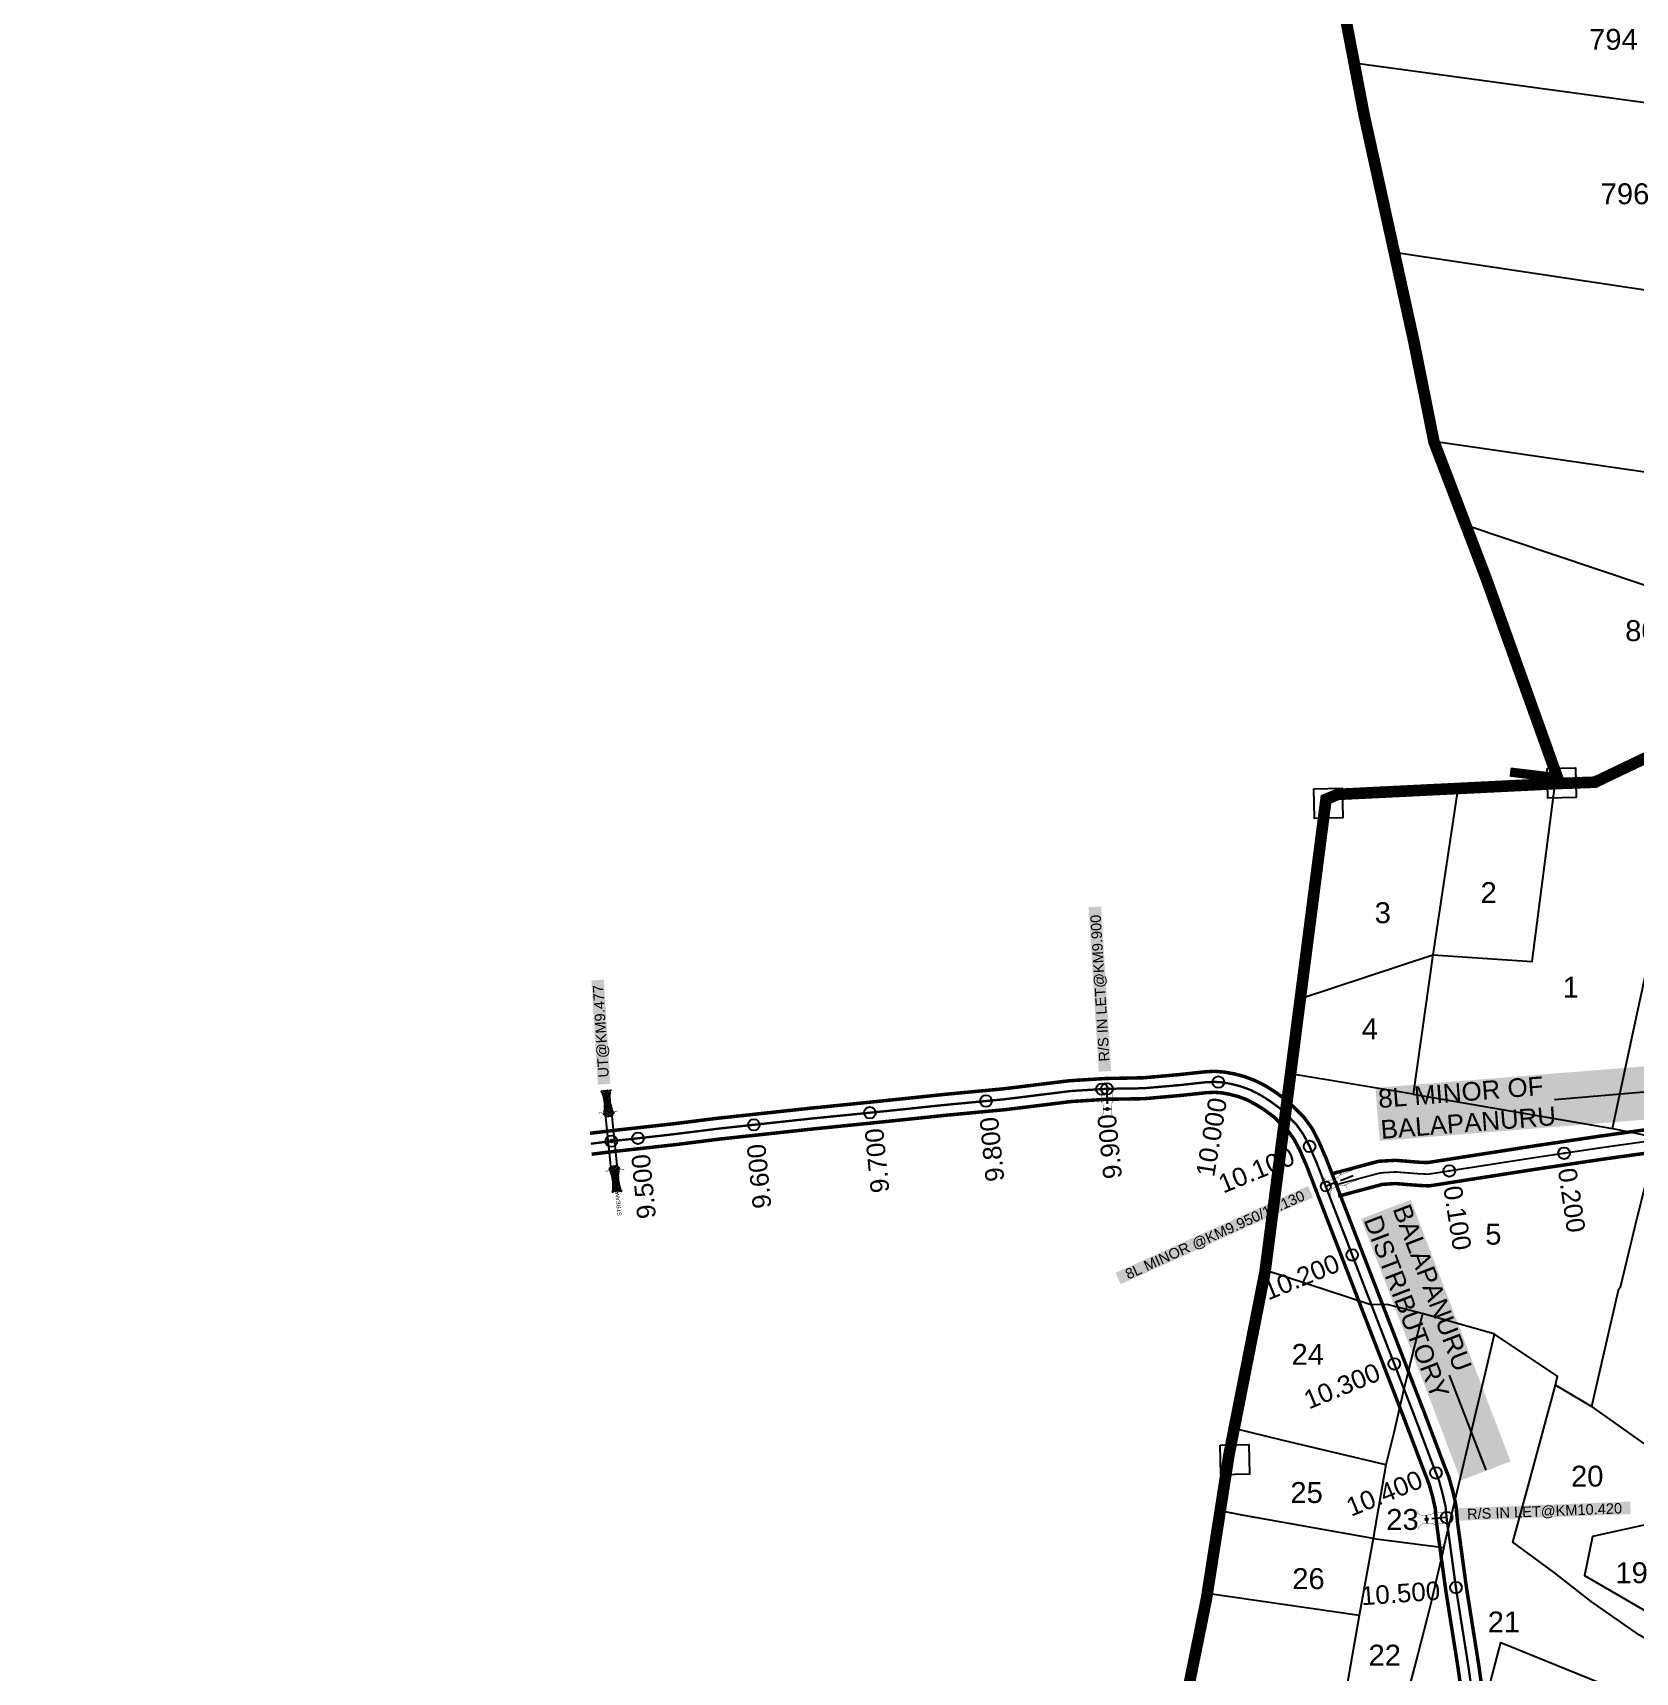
# Model space of a CAD drawing. Header units: inches. Extents: x 192867 to 224088, y 1602358 to 1617481.
# Drawn here: x 196895 to 198276, y 1612745 to 1614157 of the extents above; entities that cross this region are included whole.
import ezdxf
from ezdxf.enums import TextEntityAlignment as Align

# ---------------------------------------------------------------- set-up
doc = ezdxf.new("R2010")
doc.units = ezdxf.units.IN
doc.header["$LTSCALE"] = 15
doc.header["$MEASUREMENT"] = 0
doc.header["$PDMODE"] = 32
doc.header["$PDSIZE"] = 10
doc.linetypes.add('HIDDEN2', pattern=[0.1875, 0.125, -0.0625])
for name, color, linetype in [('BOUNDRY STONES', 240, 'Continuous'), ('CANAL1', 7, 'Continuous'), ('CS', 134, 'Continuous'), ('CSMark', 72, 'Continuous'), ('PAPER SIZE', 5, 'Continuous'), ('PLOT', 7, 'Continuous'), ('PLOTS', 7, 'Continuous'), ('PLOTS NO', 7, 'Continuous'), ('STRUCTURE', 5, 'Continuous'), ('text2', 7, 'Continuous'), ('VILLAGE BOUNDRY', 5, 'Continuous')]:
    doc.layers.add(name, color=color, linetype=linetype)
doc.styles.get("Standard").update_dxf_attribs({"font": 'arial.ttf'})
doc.dimstyles.get("Standard").update_dxf_attribs({"dimtxt": 0.18, "dimasz": 0.18, "dimexe": 0.18, "dimexo": 0.0625, "dimgap": 0.09, "dimtad": 0, "dimtih": 1, "dimtoh": 1, "dimdec": 4, "dimzin": 0, "dimdsep": 46, "dimtxsty": 'Standard', "dimcen": 0.09, "dimadec": 0, "dimazin": 0, "dimtfac": 1, "dimtdec": 4, "dimtofl": 0, "dimtmove": 0, "dimatfit": 3, "dimfxl": 1, "dimtolj": 1, "dimtzin": 0, "dimarcsym": 0})

# ---------------------------------------------------------------- blocks, each defined once
blk = doc.blocks.new('OT')
at = {"layer": 'STRUCTURE', "color": 190}
for points, const_width in [([(769775.2, 1706601.8), (769775.2, 1706597.8), (769769.2, 1706593.8), (769761.8, 1706593.8), (769754.4, 1706593.8), (769748.4, 1706597.8), (769748.4, 1706601.8)], 0.5), ([(769751.4, 1706595.8), (769729.4, 1706595.8)], 0.5), ([(769751.4, 1706579), (769729.4, 1706579)], 0.5), ([(769748.4, 1706573), (769748.4, 1706577), (769754.4, 1706581), (769761.8, 1706581), (769761.8, 1706581), (769761.8, 1706581), (769769.2, 1706581), (769775.2, 1706577), (769775.2, 1706573)], 0.5), ([(769761.8, 1706593.8), (769761.8, 1706581)], 2.5)]:
    blk.add_lwpolyline(points, dxfattribs=dict(at, const_width=const_width))
at = {"layer": 'STRUCTURE', "color": 0}
blk.add_circle((769761.8, 1706587.4), 1.87, dxfattribs=at)
blk.add_leader([(769732.6, 1706587.4), (769753.8, 1706587.4)], dimstyle='Standard', override={"dimasz": 10, "dimgap": 0.09, "dimtad": 0}, dxfattribs=at)
blk = doc.blocks.new('UT')
at = {"layer": 'STRUCTURE'}
h = blk.add_hatch(dxfattribs=at)
h.set_pattern_fill('DASH', color=150, scale=8, angle=-39.6278, style=0)
h.set_pattern_definition([(320.372247933, (-4370.464, -6260.8811), (1.40800153113, 0.132407282), [1, -1])])
h.paths.add_polyline_path([(765163, 1700681.9), (765165.6, 1700680.6), (765167.2, 1700680.3), (765169.1, 1700680), (765172.4, 1700679.6), (765176.4, 1700679.3), (765179.5, 1700679.5), (765183.1, 1700679.9), (765187.7, 1700680.9), (765188.9, 1700681.2), (765193.1, 1700682.2), (765196.1, 1700680.2), (765196.1, 1700672.2), (765193.1, 1700670.2), (765190.5, 1700670.8), (765188.1, 1700671.3), (765185.5, 1700671.8), (765183.6, 1700672.1), (765181, 1700672.5), (765180.3, 1700672.5), (765178.5, 1700672.6), (765176.7, 1700672.6), (765174.6, 1700672.5), (765172.5, 1700672.3), (765170.4, 1700672), (765168.5, 1700671.7), (765166.1, 1700671.2), (765165, 1700670.8), (765163, 1700669.7)])
h.paths.add_polyline_path([(765259.1, 1700682.2), (765256.1, 1700680.2), (765256.1, 1700672.2), (765259.1, 1700670.2), (765261.9, 1700671), (765264.4, 1700671.6), (765266.4, 1700672), (765269.1, 1700672.5), (765272.7, 1700673), (765276.1, 1700673.1), (765278.6, 1700672.9), (765281.2, 1700672.7), (765283.9, 1700672.3), (765286.4, 1700671.9), (765288, 1700671.3), (765289.2, 1700670.6), (765289.1, 1700682.7), (765287.6, 1700681.8), (765285.7, 1700681.2), (765283, 1700680.7), (765281.2, 1700680.4), (765276.7, 1700679.9), (765272.7, 1700679.9), (765268.7, 1700680.3), (765264.8, 1700681), (765261.2, 1700681.7)])
at = {"layer": 'STRUCTURE', "color": 150, "const_width": 0.628}
for points in [[(765190.1, 1700688.2), (765190.1, 1700684.2), (765196.1, 1700680.2), (765256.1, 1700680.2), (765262.1, 1700684.2), (765262.1, 1700688.2)], [(765190.1, 1700664.2), (765190.1, 1700668.2), (765196.1, 1700672.2), (765256.1, 1700672.2), (765262.1, 1700668.2), (765262.1, 1700664.2)]]:
    blk.add_lwpolyline(points, dxfattribs=at)
at = {"layer": 'STRUCTURE', "color": 150}
for points in [[(765196.1, 1700680.2), (765256.1, 1700680.2)], [(765196.1, 1700672.2), (765256.1, 1700672.2)], [(765196.1, 1700672.2), (765256.1, 1700672.2)]]:
    blk.add_lwpolyline(points, dxfattribs=at)
at = {"layer": 'STRUCTURE', "color": 0}
blk.add_circle((765226.1, 1700676.2), 1.89, dxfattribs=at)
at = {"layer": 'STRUCTURE', "color": 150}
for points in [[(765163, 1700681.9), (765164.4, 1700681.1), (765167.9, 1700680.2), (765171.2, 1700679.8), (765176.1, 1700679.4), (765184.7, 1700680.3), (765193.1, 1700682.2)], [(765289.1, 1700682.7), (765287.8, 1700681.9), (765284.3, 1700680.9), (765280.9, 1700680.4), (765276.1, 1700679.8), (765267.4, 1700680.5), (765259.1, 1700682.2)], [(765163, 1700669.7), (765164.3, 1700670.6), (765167.8, 1700671.6), (765171.2, 1700672.1), (765176, 1700672.6), (765184.7, 1700672), (765193.1, 1700670.2)], [(765289.2, 1700670.6), (765287.8, 1700671.4), (765284.2, 1700672.3), (765280.9, 1700672.7), (765276.1, 1700673.1), (765267.4, 1700672.2), (765259.1, 1700670.2)]]:
    blk.add_spline(points, degree=3, dxfattribs=at)
at = {"layer": 'STRUCTURE', "color": 0}
blk.add_text('STREAM', height=5, dxfattribs=at).set_placement((765148.2, 1700675.8), align=Align.MIDDLE_CENTER)
for points in [[(765289.3, 1700676.7), (765265.4, 1700676.4)], [(765190.9, 1700676), (765164.2, 1700675.8)]]:
    blk.add_leader(points, dimstyle='Standard', override={"dimasz": 10, "dimgap": 0.09, "dimtad": 0}, dxfattribs=at)

msp = doc.modelspace()

# ---------------------------------------------------------------- linework, layer by layer
at = {"layer": 'BOUNDRY STONES'}
for points in [[(198200.2, 1613523.7), (198224.7, 1613524.3), (198225.3, 1613498.8), (198200.8, 1613498.2)], [(197999.2, 1613506.1), (198023.7, 1613506.8), (198024.3, 1613481.3), (197999.8, 1613480.7)], [(197918.6, 1612940.9), (197943.1, 1612941.5), (197943.7, 1612916), (197919.2, 1612915.4)]]:
    msp.add_lwpolyline(points, close=True, dxfattribs=at)
at = {"layer": 'CANAL1', "color": 200, "const_width": 3}
for points in [[(197375.6, 1613209.5), (197394.6, 1613211.8), (197446.9, 1613217.6), (197486, 1613222.5), (197563.6, 1613230.9), (197627.7, 1613237.4), (197681.1, 1613243), (197731.8, 1613247.8), (197788.9, 1613254.8), (197820.2, 1613256.7), (197852.2, 1613257.3), (197882.7, 1613260), (197904.8, 1613262.4), (197913.7, 1613262.9), (197922.3, 1613262.2), (197930.5, 1613260.7), (197939.3, 1613258.4), (197948.4, 1613255), (197958, 1613250.1), (197966.9, 1613244.4), (197976.2, 1613237.4), (197982.9, 1613231.1), (197990.6, 1613223.4), (197997.6, 1613213.8), (198003.3, 1613202.8), (198009.9, 1613187.6), (198022.1, 1613155.9), (198043.5, 1613100.5), (198061.2, 1613054.7), (198094.2, 1612969.4), (198110.4, 1612926.4), (198115.6, 1612913.1), (198119, 1612901), (198121.6, 1612889.3), (198123, 1612874.4), (198130.6, 1612818.9), (198141.5, 1612750.1), (198145.9, 1612717.8)], [(197377, 1613191.5), (197396.7, 1613193.9), (197449, 1613199.7), (197488.1, 1613204.6), (197565.5, 1613213), (197629.5, 1613219.5), (197682.9, 1613225.1), (197733.8, 1613229.9), (197790.6, 1613236.9), (197820.9, 1613238.8), (197853.1, 1613239.3), (197884.4, 1613242.1), (197906.2, 1613244.4), (197913.5, 1613244.8), (197920, 1613244.3), (197926.6, 1613243.1), (197933.9, 1613241.2), (197941.1, 1613238.6), (197949, 1613234.4), (197956.7, 1613229.6), (197964.6, 1613223.7), (197970.3, 1613218.2), (197976.9, 1613211.6), (197982.2, 1613204.3), (197987.1, 1613195), (197993.3, 1613180.7), (198005.3, 1613149.4), (198026.7, 1613094.1), (198044.4, 1613048.2), (198077.3, 1612963), (198093.6, 1612919.9), (198098.5, 1612907.3), (198101.5, 1612896.6), (198103.8, 1612886.5), (198105.1, 1612872.3), (198112.8, 1612816.3), (198123.7, 1612747.4), (198128.1, 1612715.5)], [(198015, 1613174.7), (198055, 1613185.4), (198069.6, 1613186.2), (198090.8, 1613184.5), (198097.4, 1613184.3), (198188.3, 1613198.5), (198246.1, 1613207.1), (198347.9, 1613221.3)], [(198020.2, 1613155.3), (198058.2, 1613165.5), (198069.4, 1613166.2), (198089.6, 1613164.6), (198098.6, 1613164.2), (198191.3, 1613178.7), (198249, 1613187.3), (198350.1, 1613201.4)]]:
    msp.add_lwpolyline(points, dxfattribs=at)
at = {"layer": 'CANAL1', "color": 3, "linetype": 'HIDDEN2', "ltscale": 4, "true_color": 0x00ff00, "const_width": 2}
msp.add_lwpolyline([(197376.3, 1613200.5), (197394, 1613202.7), (197395.6, 1613202.9), (197416.9, 1613205.2), (197448, 1613208.7), (197487, 1613213.6), (197564.6, 1613222), (197628.6, 1613228.4), (197682, 1613234), (197732.8, 1613238.8), (197789.7, 1613245.9), (197820.6, 1613247.8), (197852.7, 1613248.3), (197883.5, 1613251), (197905.5, 1613253.4), (197913.6, 1613253.8), (197921.1, 1613253.3), (197928.5, 1613251.9), (197936.6, 1613249.8), (197944.7, 1613246.8), (197953.5, 1613242.3), (197961.8, 1613237), (197970.4, 1613230.6), (197976.6, 1613224.6), (197976.7, 1613224.5), (197983.8, 1613217.5), (197989.9, 1613209), (197995.2, 1613198.9), (198001.6, 1613184.1), (198009.5, 1613163.7), (198013.7, 1613152.7), (198027.5, 1613117.1), (198035.1, 1613097.3), (198052.8, 1613051.4), (198085.8, 1612966.2), (198102, 1612923.2), (198107.1, 1612910.2), (198110.2, 1612898.8), (198112.7, 1612887.9), (198114.1, 1612873.4), (198121.7, 1612817.6), (198132.6, 1612748.7), (198137, 1612716.7)], dxfattribs=at)
at = {"layer": 'CANAL1', "color": 1, "linetype": 'HIDDEN2', "ltscale": 4, "const_width": 1.5}
msp.add_lwpolyline([(198017.6, 1613165), (198056.6, 1613175.4), (198069.5, 1613176.2), (198090.2, 1613174.6), (198098, 1613174.3), (198189.8, 1613188.6), (198247.6, 1613197.2), (198349, 1613211.4)], dxfattribs=at)
at = {"layer": 'CS'}
for p in [(198214.8, 1613192.3), (198115.9, 1613177.1)]:
    msp.add_point(p, dxfattribs=at)
at = {"layer": 'PLOT'}
for points in [[(198456.3, 1614149.1), (198451.5, 1614074.7), (198449.1, 1614001.8), (198447.6, 1613920.7), (198445.4, 1613911.5), (198068.5, 1613968.2)], [(198033.9, 1614131.6), (198451.5, 1614074.7)], [(198102.6, 1613805.5), (198424.9, 1613758.9)], [(198130, 1613733.6), (198397.4, 1613643.7)]]:
    msp.add_lwpolyline(points, dxfattribs=at)
at = {"layer": 'PLOTS', "color": 0}
for points in [[(198084.8, 1613243.2), (198256.6, 1613213.7), (198273.2, 1613291.4), (198288.3, 1613361.7), (198329.9, 1613559)], [(198123.2, 1613506.5), (198101.7, 1613363.2), (198084.8, 1613243.2), (197979.2, 1613260.6)], [(197987.6, 1613325.7), (198101.7, 1613363.2), (198187.2, 1613357.5), (198207, 1613510.7)], [(198256.6, 1613213.7), (198295, 1613206), (198278.2, 1613138.8), (198263.2, 1613076.6), (198261.4, 1613074), (198238.5, 1612974.1), (198207.3, 1612992.6), (198209.2, 1613000.2), (198154.2, 1613036.8), (198092.5, 1613054.4), (198062.3, 1613061.9), (198048.3, 1613061.8), (197957.3, 1613091.7)], [(198092.8, 1613054.3), (198076.3, 1612986.7), (198068, 1612951.6), (198061.1, 1612924), (197972.8, 1612944.8), (197930.5, 1612955.2)], [(198050.3, 1612860.6), (198111.1, 1612852.6), (198136.4, 1612958.9), (198147, 1613003.6), (198154.8, 1613036.4)], [(198064.8, 1612661.6), (198112.8, 1612655.6), (198127.2, 1612703.7), (198142.2, 1612702.1), (198160.4, 1612770.9), (198246, 1612736.1), (198309.6, 1612712), (198306.9, 1612761.7), (198279.9, 1612777.3), (198238.2, 1612806.3), (198206.4, 1612831.3), (198170.7, 1612857.4), (198184.6, 1612908.7), (198198.2, 1612958.8), (198207.3, 1612992.6)], [(198238.5, 1612974.1), (198290.7, 1612937.2), (198309, 1612924.9), (198296.8, 1612874.9), (198239.3, 1612862.1), (198232.3, 1612828.7), (198303.5, 1612787.3), (198306.9, 1612761.7)], [(198061.1, 1612924), (198050.3, 1612860.6), (197937.5, 1612880.5), (197918.5, 1612884.3)], [(198050.3, 1612860.6), (198038.2, 1612794.1), (197907.4, 1612813.2)], [(198111.1, 1612852.6), (198099.3, 1612802.1), (198088.7, 1612760.8), (198078.8, 1612722.7), (198070.5, 1612686.6), (198064.8, 1612661.6), (198015.7, 1612667.2), (197949.1, 1612676.1), (197882, 1612686.2)], [(198038.2, 1612794.1), (198021.4, 1612697), (198015.7, 1612667.2), (198003.7, 1612610.9), (197996.7, 1612577.9), (197989.1, 1612542), (197981.1, 1612503.7), (197972.4, 1612462.2), (197963.2, 1612418.2), (197952.9, 1612378.3)]]:
    msp.add_lwpolyline(points, dxfattribs=at)
at = {"layer": 'text2', "color": 2}
msp.add_lwpolyline([(198018, 1613167), (198009.5, 1613163.7)], dxfattribs=at)
msp.add_lwpolyline([(198018, 1613167), (198009.5, 1613163.7)], dxfattribs=at)
msp.add_circle((198009.5, 1613163.7), 4.24, dxfattribs=at)
msp.add_circle((198009.5, 1613163.7), 4.24, dxfattribs=at)
for p in [(197816.7, 1613247.5), (197916.9, 1613253.6), (197716.7, 1613237.3), (197616.7, 1613227.2), (197416.9, 1613205.2), (197516.7, 1613216.8), (197995.5, 1613198.2), (198032.2, 1613104.7), (198068.5, 1613010.9), (198104.4, 1612917), (198121.6, 1612818.3)]:
    msp.add_point(p, dxfattribs=at)
at = {"layer": 'text2', "color": 2, "linetype": 'Continuous'}
for p in [(197821, 1613247.8, 1), (197394, 1613202.7, 1), (198113.6, 1612878.5, 1)]:
    msp.add_point(p, dxfattribs=at)
at = {"layer": 'VILLAGE BOUNDRY', "color": 5, "linetype": 'HIDDEN2', "ltscale": 14, "const_width": 10}
for points in [[(198023, 1614188.6), (198042.3, 1614087.6), (198085.6, 1613890.4), (198102.7, 1613805.1), (198147.7, 1613687.3), (198210.9, 1613510.8)], [(198210.9, 1613510.8), (198210.9, 1613510.8), (198241.4, 1613511.9), (198210.9, 1613510.8), (198147.7, 1613687.3), (198102.7, 1613805.1), (198085.6, 1613890.4), (198042.3, 1614087.6), (198023, 1614188.6)], [(198369.2, 1613573), (198241.4, 1613511.9), (198210.9, 1613510.8), (198019.9, 1613501.4), (198009.7, 1613497.2), (197957.2, 1613090.4), (197926.1, 1612932.7), (197906.7, 1612808.6), (197882, 1612686.6), (197866.6, 1612575.2), (197852.1, 1612455.7), (197824.3, 1612334.5), (197819.1, 1612322.5), (197751.6, 1612065.3), (197696.8, 1612083.1), (197648, 1612103.3), (197465.6, 1612153.9), (197352.3, 1612169.7), (197228.1, 1612159.7), (197070.1, 1612173.3), (196865.2, 1612193.2)], [(198369.2, 1613573), (198241.4, 1613511.9)]]:
    msp.add_lwpolyline(points, dxfattribs=at)
at = {"layer": 'VILLAGE BOUNDRY', "linetype": 'HIDDEN2', "ltscale": 14}
msp.add_lwpolyline([(198168.3, 1613520.6, 8, 8, 0), (198209.2, 1613515.7, 0, 0, 0)], format="xyseb", dxfattribs=at)

# ---------------------------------------------------------------- block references
at = {"layer": 'STRUCTURE', "color": 0}
for name, p, xscale, yscale, zscale, rotation in [('UT', (1437432.6, 1205206.4, 1), 0.7, 0.7, 0.7, 96.01336211599097), ('OT', (-762997.1, 2032739.6), 0.5599999999999999, 0.5599999999999999, 0.5599999999999999, 270.6910294928581), ('OT', (244095.2, 2660562), 0.5599999999999999, 0.5599999999999999, 0.5599999999999999, 201.7589622087385), ('OT', (545927.3, 2601903.6, 1), 0.5599999999999999, 0.5599999999999999, 0.5599999999999999, 184.901643567049)]:
    msp.add_blockref(name, p, dxfattribs=dict(at, xscale=xscale, yscale=yscale, zscale=zscale, rotation=rotation))

# ---------------------------------------------------------------- texts
at = {"layer": 'CSMark', "color": 1}
for s, rotation, p in [('10.000', 80.5685, (197905.4, 1613172.5)), ('9.800', 95.6258, (197724.6, 1613167.8)), ('9.900', 95.6258, (197826, 1613170.2)), ('9.700', 95.6258, (197625.6, 1613158.1)), ('9.600', 95.6258, (197524, 1613144.6)), ('10.100', 22.3385, (197918.1, 1613164.9)), ('9.500', 95.6258, (197424.5, 1613135.8, 1)), ('0.200', 278.4421, (198217.3, 1613179.5)), ('0.100', 278.9058, (198118.6, 1613164.2)), ('10.200', 22.3385, (197956.8, 1613072.8)), ('10.300', 22.3385, (197991.8, 1612978.9)), ('10.400', 22.3385, (198028.3, 1612886.5)), ('10.500', 4.0924, (198039.8, 1612810.9))]:
    msp.add_text(s, height=16, rotation=rotation, dxfattribs=at).set_placement(p, align=Align.MIDDLE_LEFT)
at = {"layer": 'PLOTS NO'}
for s, p in [('794', (198257.3, 1614151.7)), ('796', (198267.3, 1614018.7)), ('801', (198288.4, 1613642.4))]:
    msp.add_text(s, height=18, dxfattribs=at).set_placement(p, align=Align.MIDDLE_CENTER)
for s, p in [('2', (198142.8, 1613407.8)), ('3', (198051.6, 1613390.5)), ('1', (198213.6, 1613326.3)), ('4', (198040.5, 1613290.5)), ('5', (198146.9, 1613113.6)), ('24', (197980, 1613010.1)), ('20', (198220.8, 1612905.2)), ('25', (197979, 1612891.1)), ('23', (198061.6, 1612867.9)), ('26', (197980.6, 1612816.9)), ('19', (198259, 1612822)), ('21', (198149, 1612779.6)), ('22', (198046.3, 1612751))]:
    msp.add_text(s, height=18, dxfattribs=at).set_placement(p)
at = {"layer": 'STRUCTURE', "color": 5, "attachment_point": 1, "bg_fill": 1, "box_fill_scale": 1.1, "bg_fill_color": 7, "bg_fill_true_color": 16777215, "bg_fill_transparency": 0}
for s, insert, char_height, width, rotation in [('\\pi7.54761;R/S IN LET@KM9.900', (197814.7, 1613263.5), 9, 140.168, 93.505), ('\\pi4.8972;UT@KM9.477', (197383.1, 1613252.4), 9, 88.081, 93.505), ('{\\C1;8L MINOR OF BALAPANURU}', (198054, 1613247.2), 16, 237.917, 4.5688), ('\\pi6.59264;8L MINOR @KM9.950/10.130', (197829.6, 1613088.9), 9, 179.986, 24.2902), ('{\\C1;BALAPANURU DISTRIBUTORY}', (198081.8, 1613150.1), 16, 237.917, 290.8937), ('\\pi7.93608;R/S IN LET@KM10.420', (198123.1, 1612885.7), 9, 147.938, 2.1934)]:
    msp.add_mtext(s, dxfattribs=dict(at, insert=insert, char_height=char_height, width=width, rotation=rotation))

# ---------------------------------------------------------------- leaders
at = {"layer": 'PAPER SIZE', "color": 1}
for points in [[(198293.9, 1613245.7), (198206.6, 1613238.3)], [(198147.8, 1612919.4), (198116.2, 1613001.1)]]:
    msp.add_leader(points, dimstyle='Standard', override={"dimasz": 40, "dimgap": 0.09, "dimtad": 0, "dimtfill": 2, "dimtfillclr": 5}, dxfattribs=at)

doc.saveas('drawing.dxf')
